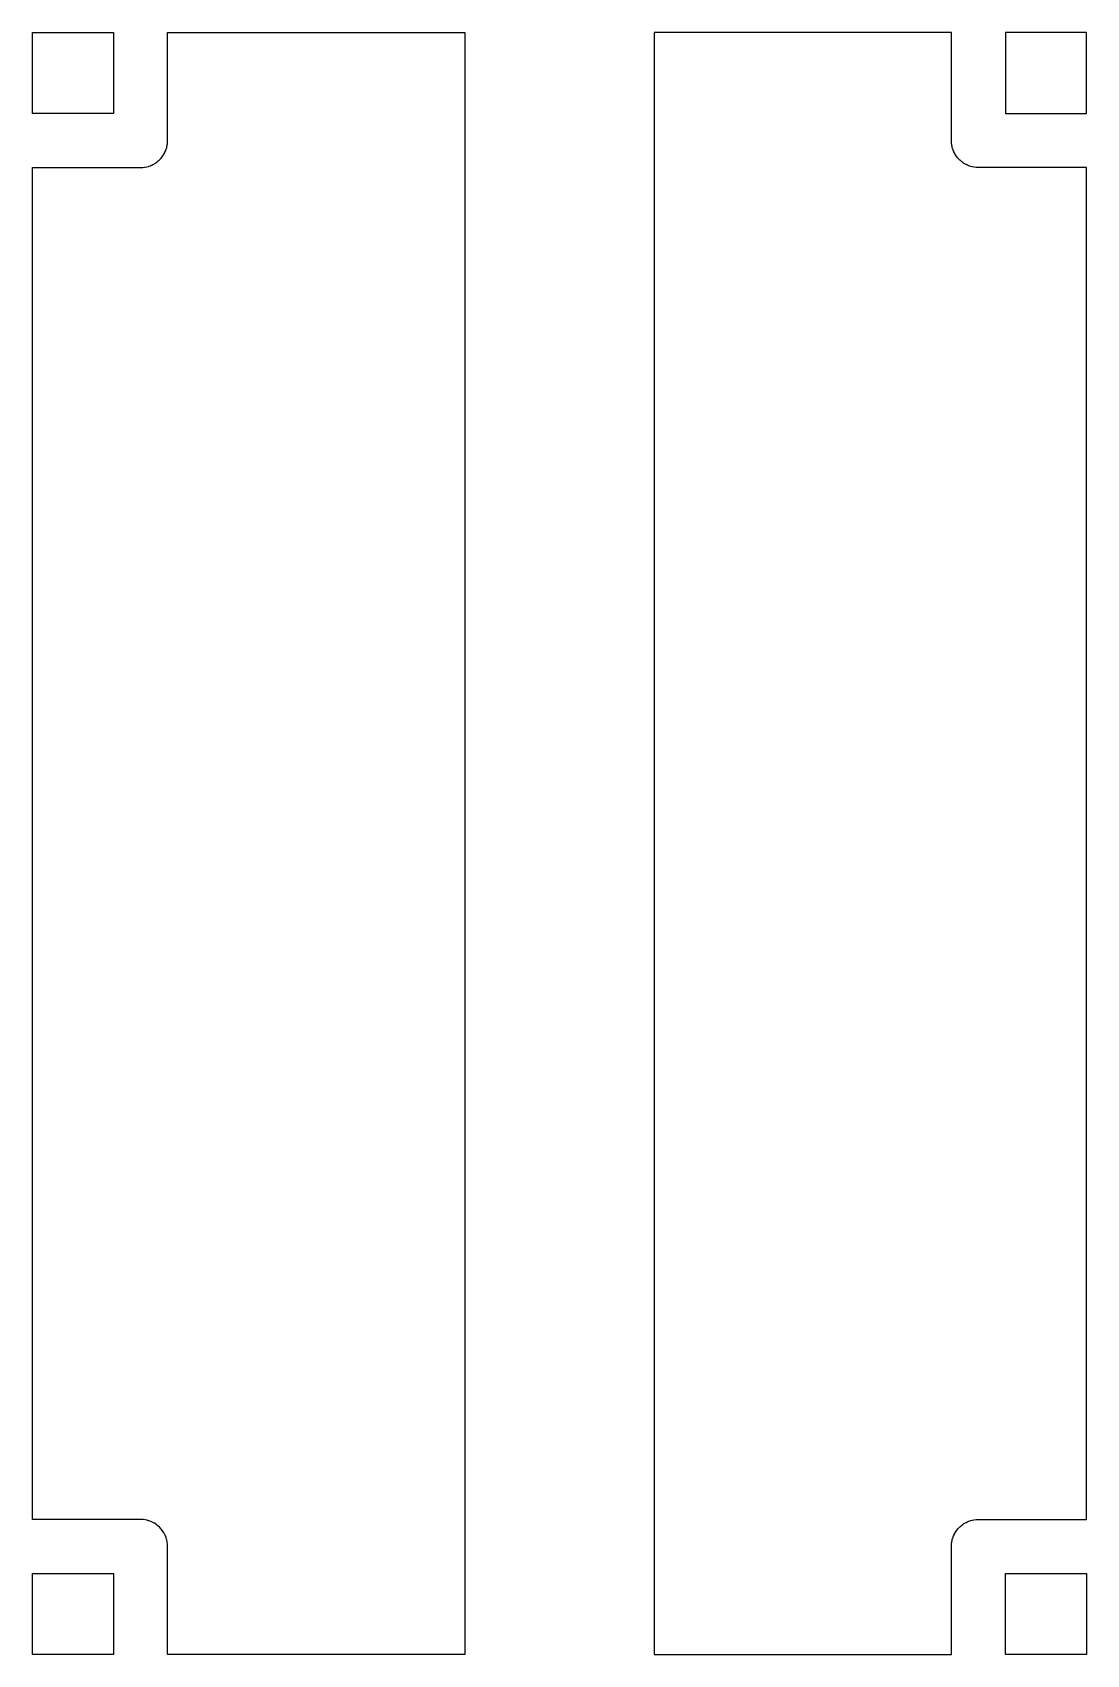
# Model space of a CAD drawing. Header units: millimetres. Extents: x 0 to 195, y 0 to 300.
import ezdxf

# ---------------------------------------------------------------- set-up
doc = ezdxf.new("R2010")
doc.units = ezdxf.units.MM
doc.layers.add('Mesh_cs', color=7, linetype='CONTINUOUS')

msp = doc.modelspace()

# ---------------------------------------------------------------- linework, layer by layer
at = {"layer": 'Mesh_cs'}
for p, q in [((0, 297.931, 11.5), (0, 300.074, 11.5)), ((0, 300.074, 11.5), (2.1429, 300.074, 11.5)), ((2.1429, 300.074, 11.5), (15, 300.074, 11.5)), ((15, 300.074, 11.5), (15, 297.931, 11.5)), ((25, 297.217, 11.5), (25, 300.074, 11.5)), ((25, 300.074, 11.5), (52.5, 300.074, 11.5)), ((52.5, 300.074, 11.5), (80, 300.074, 11.5)), ((80, 300.074, 11.5), (80, 150.037, 11.5)), ((142.5, 300.074, 11.5), (115, 300.074, 11.5)), ((115, 300.074, 11.5), (115, 150.037, 11.5)), ((170, 300.074, 11.5), (142.5, 300.074, 11.5)), ((170, 297.217, 11.5), (170, 300.074, 11.5)), ((192.857, 300.074, 11.5), (180, 300.074, 11.5)), ((180, 300.074, 11.5), (180, 297.931, 11.5)), ((195, 300.074, 11.5), (192.857, 300.074, 11.5)), ((195, 297.931, 11.5), (195, 300.074, 11.5)), ((0, 285.074, 11.5), (0, 297.931, 11.5)), ((15, 297.931, 11.5), (15, 285.074, 11.5)), ((25, 280.074, 11.5), (25, 297.217, 11.5)), ((170, 280.074, 11.5), (170, 297.217, 11.5)), ((180, 297.931, 11.5), (180, 285.074, 11.5)), ((195, 285.074, 11.5), (195, 297.931, 11.5)), ((2.1429, 285.074, 11.5), (0, 285.074, 11.5)), ((15, 285.074, 11.5), (2.1429, 285.074, 11.5)), ((180, 285.074, 11.5), (192.857, 285.074, 11.5)), ((192.857, 285.074, 11.5), (195, 285.074, 11.5)), ((24.8861, 279.016, 11.5), (24.8992, 279.077, 11.5)), ((24.8992, 279.077, 11.5), (24.9375, 279.286, 11.5)), ((24.9375, 279.286, 11.5), (24.9654, 279.496, 11.5)), ((24.9654, 279.496, 11.5), (24.9729, 279.556, 11.5)), ((24.9729, 279.556, 11.5), (24.9904, 279.768, 11.5)), ((24.9904, 279.768, 11.5), (24.9958, 279.891, 11.5)), ((24.9958, 279.891, 11.5), (24.9982, 279.95, 11.5)), ((24.9982, 279.95, 11.5), (25, 280.074, 11.5)), ((170.002, 279.95, 11.5), (170, 280.074, 11.5)), ((170.004, 279.891, 11.5), (170.002, 279.95, 11.5)), ((170.01, 279.768, 11.5), (170.004, 279.891, 11.5)), ((170.027, 279.556, 11.5), (170.01, 279.768, 11.5)), ((170.035, 279.496, 11.5), (170.027, 279.556, 11.5)), ((170.063, 279.286, 11.5), (170.035, 279.496, 11.5)), ((170.101, 279.077, 11.5), (170.063, 279.286, 11.5)), ((170.114, 279.016, 11.5), (170.101, 279.077, 11.5)), ((22.91, 276.008, 11.5), (23.0802, 276.136, 11.5)), ((23.0802, 276.136, 11.5), (23.1231, 276.17, 11.5)), ((23.1231, 276.17, 11.5), (23.2867, 276.306, 11.5)), ((23.2867, 276.306, 11.5), (23.4434, 276.45, 11.5)), ((23.4434, 276.45, 11.5), (23.4837, 276.488, 11.5)), ((23.4837, 276.488, 11.5), (23.633, 276.639, 11.5)), ((23.633, 276.639, 11.5), (23.6704, 276.68, 11.5)), ((23.6704, 276.68, 11.5), (23.8119, 276.839, 11.5)), ((23.8119, 276.839, 11.5), (23.9454, 277.004, 11.5)), ((23.9454, 277.004, 11.5), (23.9795, 277.047, 11.5)), ((23.9795, 277.047, 11.5), (24.1046, 277.219, 11.5)), ((24.1046, 277.219, 11.5), (24.1352, 277.264, 11.5)), ((24.1352, 277.264, 11.5), (24.2515, 277.443, 11.5)), ((24.2515, 277.443, 11.5), (24.3588, 277.626, 11.5)), ((24.3588, 277.626, 11.5), (24.3857, 277.673, 11.5)), ((24.3857, 277.673, 11.5), (24.4837, 277.862, 11.5)), ((24.4837, 277.862, 11.5), (24.5067, 277.91, 11.5)), ((24.5067, 277.91, 11.5), (24.5952, 278.103, 11.5)), ((24.5952, 278.103, 11.5), (24.674, 278.301, 11.5)), ((24.674, 278.301, 11.5), (24.6931, 278.35, 11.5)), ((24.6931, 278.35, 11.5), (24.762, 278.551, 11.5)), ((24.762, 278.551, 11.5), (24.7787, 278.606, 11.5)), ((24.7787, 278.606, 11.5), (24.8375, 278.81, 11.5)), ((24.8375, 278.81, 11.5), (24.8861, 279.016, 11.5)), ((170.162, 278.81, 11.5), (170.114, 279.016, 11.5)), ((170.221, 278.606, 11.5), (170.162, 278.81, 11.5)), ((170.238, 278.551, 11.5), (170.221, 278.606, 11.5)), ((170.307, 278.35, 11.5), (170.238, 278.551, 11.5)), ((170.326, 278.301, 11.5), (170.307, 278.35, 11.5)), ((170.405, 278.103, 11.5), (170.326, 278.301, 11.5)), ((170.493, 277.91, 11.5), (170.405, 278.103, 11.5)), ((170.516, 277.862, 11.5), (170.493, 277.91, 11.5)), ((170.614, 277.673, 11.5), (170.516, 277.862, 11.5)), ((170.641, 277.626, 11.5), (170.614, 277.673, 11.5)), ((170.749, 277.443, 11.5), (170.641, 277.626, 11.5)), ((170.865, 277.264, 11.5), (170.749, 277.443, 11.5)), ((170.895, 277.219, 11.5), (170.865, 277.264, 11.5)), ((171.02, 277.047, 11.5), (170.895, 277.219, 11.5)), ((171.055, 277.004, 11.5), (171.02, 277.047, 11.5)), ((171.188, 276.839, 11.5), (171.055, 277.004, 11.5)), ((171.33, 276.68, 11.5), (171.188, 276.839, 11.5)), ((171.367, 276.639, 11.5), (171.33, 276.68, 11.5)), ((171.516, 276.488, 11.5), (171.367, 276.639, 11.5)), ((171.557, 276.45, 11.5), (171.516, 276.488, 11.5)), ((171.713, 276.306, 11.5), (171.557, 276.45, 11.5)), ((171.877, 276.17, 11.5), (171.713, 276.306, 11.5)), ((171.92, 276.136, 11.5), (171.877, 276.17, 11.5)), ((172.09, 276.008, 11.5), (171.92, 276.136, 11.5)), ((0, 60.7249, 11.5), (0, 275.074, 11.5)), ((0, 275.074, 11.5), (17.1429, 275.074, 11.5)), ((17.1429, 275.074, 11.5), (20, 275.074, 11.5)), ((20, 275.074, 11.5), (20.0412, 275.075, 11.5)), ((20.0412, 275.075, 11.5), (20.3882, 275.089, 11.5)), ((20.3882, 275.089, 11.5), (20.4303, 275.093, 11.5)), ((20.4303, 275.093, 11.5), (20.7754, 275.135, 11.5)), ((20.7754, 275.135, 11.5), (20.8244, 275.143, 11.5)), ((20.8244, 275.143, 11.5), (21.1321, 275.205, 11.5)), ((21.1321, 275.205, 11.5), (21.1815, 275.216, 11.5)), ((21.1815, 275.216, 11.5), (21.4545, 275.291, 11.5)), ((21.4545, 275.291, 11.5), (21.5039, 275.306, 11.5)), ((21.5039, 275.306, 11.5), (21.7715, 275.399, 11.5)), ((21.7715, 275.399, 11.5), (21.8205, 275.418, 11.5)), ((21.8205, 275.418, 11.5), (22.0326, 275.506, 11.5)), ((22.0326, 275.506, 11.5), (22.0808, 275.529, 11.5)), ((22.0808, 275.529, 11.5), (22.2727, 275.621, 11.5)), ((22.2727, 275.621, 11.5), (22.4598, 275.722, 11.5)), ((22.4598, 275.722, 11.5), (22.5067, 275.748, 11.5)), ((22.5067, 275.748, 11.5), (22.6886, 275.859, 11.5)), ((22.6886, 275.859, 11.5), (22.7338, 275.889, 11.5)), ((22.7338, 275.889, 11.5), (22.91, 276.008, 11.5)), ((172.266, 275.889, 11.5), (172.09, 276.008, 11.5)), ((172.311, 275.859, 11.5), (172.266, 275.889, 11.5)), ((172.493, 275.748, 11.5), (172.311, 275.859, 11.5)), ((172.54, 275.722, 11.5), (172.493, 275.748, 11.5)), ((172.727, 275.621, 11.5), (172.54, 275.722, 11.5)), ((172.919, 275.529, 11.5), (172.727, 275.621, 11.5)), ((172.967, 275.506, 11.5), (172.919, 275.529, 11.5)), ((173.179, 275.418, 11.5), (172.967, 275.506, 11.5)), ((173.228, 275.399, 11.5), (173.179, 275.418, 11.5)), ((173.496, 275.306, 11.5), (173.228, 275.399, 11.5)), ((173.546, 275.291, 11.5), (173.496, 275.306, 11.5)), ((173.819, 275.216, 11.5), (173.546, 275.291, 11.5)), ((173.868, 275.205, 11.5), (173.819, 275.216, 11.5)), ((174.176, 275.143, 11.5), (173.868, 275.205, 11.5)), ((174.225, 275.135, 11.5), (174.176, 275.143, 11.5)), ((174.57, 275.093, 11.5), (174.225, 275.135, 11.5)), ((174.612, 275.089, 11.5), (174.57, 275.093, 11.5)), ((174.959, 275.075, 11.5), (174.612, 275.089, 11.5)), ((175, 275.074, 11.5), (174.959, 275.075, 11.5)), ((192.143, 275.074, 11.5), (175, 275.074, 11.5)), ((195, 275.074, 11.5), (192.143, 275.074, 11.5)), ((195, 60.7249, 11.5), (195, 275.074, 11.5)), ((80, 150.037, 11.5), (80, 0, 11.5)), ((115, 150.037, 11.5), (115, 0, 11.5)), ((0, 25, 11.5), (0, 60.7249, 11.5)), ((195, 25, 11.5), (195, 60.7249, 11.5)), ((17.1429, 25, 11.5), (0, 25, 11.5)), ((20, 25, 11.5), (17.1429, 25, 11.5)), ((20.0623, 24.9973, 11.5), (20, 25, 11.5)), ((20.4358, 24.981, 11.5), (20.0623, 24.9973, 11.5)), ((20.4976, 24.9728, 11.5), (20.4358, 24.981, 11.5)), ((20.8682, 24.924, 11.5), (20.4976, 24.9728, 11.5)), ((21.2333, 24.8431, 11.5), (20.8682, 24.924, 11.5)), ((21.2941, 24.8296, 11.5), (21.2333, 24.8431, 11.5)), ((21.3535, 24.8109, 11.5), (21.2941, 24.8296, 11.5)), ((21.7101, 24.6985, 11.5), (21.3535, 24.8109, 11.5)), ((22.0555, 24.5554, 11.5), (21.7101, 24.6985, 11.5)), ((22.1131, 24.5315, 11.5), (22.0555, 24.5554, 11.5)), ((22.1684, 24.5028, 11.5), (22.1131, 24.5315, 11.5)), ((22.5, 24.3301, 11.5), (22.1684, 24.5028, 11.5)), ((22.5526, 24.2966, 11.5), (22.5, 24.3301, 11.5)), ((22.8679, 24.0958, 11.5), (22.5526, 24.2966, 11.5)), ((22.9173, 24.0578, 11.5), (22.8679, 24.0958, 11.5)), ((23.2139, 23.8302, 11.5), (22.9173, 24.0578, 11.5)), ((171.92, 23.938, 11.5), (172.09, 24.0659, 11.5)), ((172.09, 24.0659, 11.5), (172.266, 24.1852, 11.5)), ((172.266, 24.1852, 11.5), (172.311, 24.2155, 11.5)), ((172.311, 24.2155, 11.5), (172.493, 24.3259, 11.5)), ((172.493, 24.3259, 11.5), (172.54, 24.3524, 11.5)), ((172.54, 24.3524, 11.5), (172.727, 24.4536, 11.5)), ((172.727, 24.4536, 11.5), (172.919, 24.5454, 11.5)), ((172.919, 24.5454, 11.5), (172.967, 24.5681, 11.5)), ((172.967, 24.5681, 11.5), (173.179, 24.6564, 11.5)), ((173.179, 24.6564, 11.5), (173.228, 24.6752, 11.5)), ((173.228, 24.6752, 11.5), (173.496, 24.7682, 11.5)), ((173.496, 24.7682, 11.5), (173.546, 24.7831, 11.5)), ((173.546, 24.7831, 11.5), (173.819, 24.8583, 11.5)), ((173.819, 24.8583, 11.5), (173.868, 24.8694, 11.5)), ((173.868, 24.8694, 11.5), (174.176, 24.9314, 11.5)), ((174.176, 24.9314, 11.5), (174.225, 24.9389, 11.5)), ((174.225, 24.9389, 11.5), (174.57, 24.9811, 11.5)), ((174.57, 24.9811, 11.5), (174.612, 24.9847, 11.5)), ((174.612, 24.9847, 11.5), (174.959, 24.9988, 11.5)), ((174.959, 24.9988, 11.5), (175, 25, 11.5)), ((175, 25, 11.5), (192.143, 25, 11.5)), ((192.143, 25, 11.5), (195, 25, 11.5)), ((23.4896, 23.5776, 11.5), (23.2139, 23.8302, 11.5)), ((23.5355, 23.5355, 11.5), (23.4896, 23.5776, 11.5)), ((23.5776, 23.4896, 11.5), (23.5355, 23.5355, 11.5)), ((23.8302, 23.2139, 11.5), (23.5776, 23.4896, 11.5)), ((24.0578, 22.9173, 11.5), (23.8302, 23.2139, 11.5)), ((24.0958, 22.8679, 11.5), (24.0578, 22.9173, 11.5)), ((24.1292, 22.8153, 11.5), (24.0958, 22.8679, 11.5)), ((24.3301, 22.5, 11.5), (24.1292, 22.8153, 11.5)), ((24.3589, 22.4447, 11.5), (24.3301, 22.5, 11.5)), ((24.5315, 22.1131, 11.5), (24.3589, 22.4447, 11.5)), ((24.6746, 21.7677, 11.5), (24.5315, 22.1131, 11.5)), ((24.6985, 21.7101, 11.5), (24.6746, 21.7677, 11.5)), ((24.7172, 21.6507, 11.5), (24.6985, 21.7101, 11.5)), ((24.8296, 21.2941, 11.5), (24.7172, 21.6507, 11.5)), ((24.8431, 21.2333, 11.5), (24.8296, 21.2941, 11.5)), ((24.924, 20.8682, 11.5), (24.8431, 21.2333, 11.5)), ((170.101, 20.9967, 11.5), (170.114, 21.0577, 11.5)), ((170.114, 21.0577, 11.5), (170.162, 21.2643, 11.5)), ((170.162, 21.2643, 11.5), (170.221, 21.4684, 11.5)), ((170.221, 21.4684, 11.5), (170.238, 21.5233, 11.5)), ((170.238, 21.5233, 11.5), (170.307, 21.7243, 11.5)), ((170.307, 21.7243, 11.5), (170.326, 21.7733, 11.5)), ((170.326, 21.7733, 11.5), (170.405, 21.9707, 11.5)), ((170.405, 21.9707, 11.5), (170.493, 22.1641, 11.5)), ((170.493, 22.1641, 11.5), (170.516, 22.2122, 11.5)), ((170.516, 22.2122, 11.5), (170.614, 22.401, 11.5)), ((170.614, 22.401, 11.5), (170.641, 22.4478, 11.5)), ((170.641, 22.4478, 11.5), (170.749, 22.6315, 11.5)), ((170.749, 22.6315, 11.5), (170.865, 22.8097, 11.5)), ((170.865, 22.8097, 11.5), (170.895, 22.8547, 11.5)), ((170.895, 22.8547, 11.5), (171.02, 23.0269, 11.5)), ((171.02, 23.0269, 11.5), (171.055, 23.0697, 11.5)), ((171.055, 23.0697, 11.5), (171.188, 23.2356, 11.5)), ((171.188, 23.2356, 11.5), (171.33, 23.3946, 11.5)), ((171.33, 23.3946, 11.5), (171.367, 23.4347, 11.5)), ((171.367, 23.4347, 11.5), (171.516, 23.5865, 11.5)), ((171.516, 23.5865, 11.5), (171.557, 23.6237, 11.5)), ((171.557, 23.6237, 11.5), (171.713, 23.7679, 11.5)), ((171.713, 23.7679, 11.5), (171.877, 23.9041, 11.5)), ((171.877, 23.9041, 11.5), (171.92, 23.938, 11.5)), ((24.9322, 20.8065, 11.5), (24.924, 20.8682, 11.5)), ((24.981, 20.4358, 11.5), (24.9322, 20.8065, 11.5)), ((24.9837, 20.3735, 11.5), (24.981, 20.4358, 11.5)), ((25, 20, 11.5), (24.9837, 20.3735, 11.5)), ((25, 2.8571, 11.5), (25, 20, 11.5)), ((170, 20, 11.5), (170.002, 20.1239, 11.5)), ((170, 2.8571, 11.5), (170, 20, 11.5)), ((170.002, 20.1239, 11.5), (170.004, 20.1827, 11.5)), ((170.004, 20.1827, 11.5), (170.01, 20.3066, 11.5)), ((170.01, 20.3066, 11.5), (170.027, 20.5177, 11.5)), ((170.027, 20.5177, 11.5), (170.035, 20.5779, 11.5)), ((170.035, 20.5779, 11.5), (170.063, 20.7881, 11.5)), ((170.063, 20.7881, 11.5), (170.101, 20.9967, 11.5)), ((0, 2.1429, 11.5), (0, 15, 11.5)), ((0, 15, 11.5), (2.1429, 15, 11.5)), ((2.1429, 15, 11.5), (15, 15, 11.5)), ((15, 15, 11.5), (15, 12.8571, 11.5)), ((15, 12.8571, 11.5), (15, 0, 11.5)), ((180, 12.8571, 11.5), (180, 15, 11.5)), ((180, 15, 11.5), (192.857, 15, 11.5)), ((180, 0, 11.5), (180, 12.8571, 11.5)), ((192.857, 15, 11.5), (195, 15, 11.5)), ((195, 15, 11.5), (195, 2.1429, 11.5)), ((0, 0, 11.5), (0, 2.1429, 11.5)), ((2.1429, 0, 11.5), (0, 0, 11.5)), ((15, 0, 11.5), (2.1429, 0, 11.5)), ((25, 0, 11.5), (25, 2.8571, 11.5)), ((52.5, 0, 11.5), (25, 0, 11.5)), ((80, 0, 11.5), (52.5, 0, 11.5)), ((115, 0, 11.5), (142.5, 0, 11.5)), ((142.5, 0, 11.5), (170, 0, 11.5)), ((170, 0, 11.5), (170, 2.8571, 11.5)), ((192.857, 0, 11.5), (180, 0, 11.5)), ((195, 0, 11.5), (192.857, 0, 11.5)), ((195, 2.1429, 11.5), (195, 0, 11.5))]:
    msp.add_line(p, q, dxfattribs=at)

doc.saveas('drawing.dxf')
